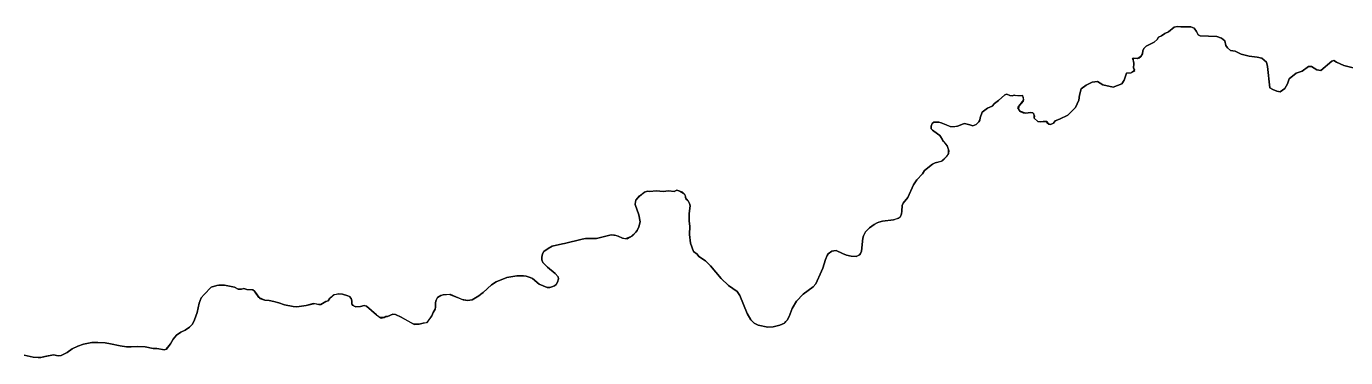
# Model space of a CAD drawing. Extents: x -74 to -34.8, y -33.8 to 5.3.
# Drawn here: x -50.239 to -48.742, y -18.682 to -18.305 of the extents above; entities that cross this region are included whole.
import ezdxf

# ---------------------------------------------------------------- set-up
doc = ezdxf.new("R2010")
doc.units = 0
doc.header["$LTSCALE"] = 2
doc.layers.add('UFEBRASIL', color=7, linetype='Continuous')

msp = doc.modelspace()

# ---------------------------------------------------------------- linework, layer by layer
at = {"layer": 'UFEBRASIL'}
for points in [[(-50.2409, -18.6787), (-50.231, -18.681), (-50.2252, -18.6816), (-50.2222, -18.6815), (-50.2172, -18.6805), (-50.2076, -18.6786), (-50.2026, -18.6795), (-50.1989, -18.6791), (-50.1923, -18.6757), (-50.1865, -18.6717), (-50.18, -18.6685), (-50.1736, -18.6662), (-50.1643, -18.6644), (-50.1576, -18.6643), (-50.1493, -18.6649), (-50.1431, -18.6658), (-50.1322, -18.6683), (-50.1249, -18.6693), (-50.1198, -18.6695), (-50.1126, -18.669), (-50.1039, -18.6695), (-50.0946, -18.6712), (-50.0904, -18.6713), (-50.082, -18.6726), (-50.0798, -18.6719), (-50.0749, -18.6658), (-50.0721, -18.6605), (-50.0684, -18.6562), (-50.0633, -18.6527), (-50.0585, -18.6506), (-50.0534, -18.6471), (-50.0502, -18.6435), (-50.048, -18.6388), (-50.045, -18.6305), (-50.0426, -18.6199), (-50.0401, -18.6138), (-50.037, -18.6099), (-50.0288, -18.6015), (-50.0225, -18.5997), (-50.0201, -18.5994), (-50.0139, -18.5995), (-50.0023, -18.6016), (-49.9982, -18.6037), (-49.9945, -18.6039), (-49.9918, -18.6033), (-49.9886, -18.6041), (-49.9815, -18.6046), (-49.9799, -18.606), (-49.9738, -18.6143), (-49.9679, -18.6162), (-49.9633, -18.6167), (-49.9578, -18.6178), (-49.9521, -18.6193), (-49.9459, -18.6217), (-49.9361, -18.6236), (-49.9317, -18.624), (-49.9211, -18.6223), (-49.9115, -18.6202), (-49.907, -18.6214), (-49.9044, -18.6213), (-49.8989, -18.6178), (-49.8964, -18.617), (-49.8944, -18.6141), (-49.8893, -18.6099), (-49.884, -18.609), (-49.8801, -18.6096), (-49.8741, -18.6113), (-49.8722, -18.6123), (-49.8702, -18.6143), (-49.8693, -18.617), (-49.8692, -18.6205), (-49.8668, -18.6233), (-49.8648, -18.6239), (-49.8596, -18.6236), (-49.8555, -18.6226), (-49.8528, -18.6232), (-49.8414, -18.6332), (-49.8362, -18.6367), (-49.8327, -18.6362), (-49.8308, -18.6351), (-49.8288, -18.6348), (-49.8228, -18.6323), (-49.8198, -18.6326), (-49.8136, -18.6356), (-49.7984, -18.6439), (-49.7929, -18.6438), (-49.7885, -18.6424), (-49.7837, -18.6413), (-49.7785, -18.6341), (-49.7771, -18.6303), (-49.7749, -18.6265), (-49.7744, -18.6242), (-49.7745, -18.6191), (-49.7739, -18.6165), (-49.7722, -18.6133), (-49.7685, -18.611), (-49.7658, -18.6102), (-49.7577, -18.6097), (-49.7431, -18.6161), (-49.7383, -18.6169), (-49.7328, -18.616), (-49.7253, -18.6114), (-49.723, -18.6094), (-49.7205, -18.6078), (-49.7109, -18.5991), (-49.7056, -18.5954), (-49.6937, -18.5906), (-49.6821, -18.5888), (-49.6748, -18.5888), (-49.6718, -18.5892), (-49.667, -18.5907), (-49.6646, -18.5916), (-49.6569, -18.5981), (-49.6479, -18.6018), (-49.6448, -18.6018), (-49.6427, -18.6013), (-49.6397, -18.6001), (-49.6378, -18.5986), (-49.6361, -18.596), (-49.635, -18.5921), (-49.6355, -18.59), (-49.6388, -18.586), (-49.6476, -18.579), (-49.6526, -18.5736), (-49.6537, -18.5706), (-49.6539, -18.5674), (-49.6533, -18.5638), (-49.6517, -18.5611), (-49.6468, -18.5577), (-49.642, -18.5552), (-49.6306, -18.5525), (-49.628, -18.5522), (-49.6082, -18.547), (-49.6043, -18.5464), (-49.5965, -18.5464), (-49.5919, -18.5464), (-49.5753, -18.5423), (-49.5697, -18.5428), (-49.5674, -18.5436), (-49.5622, -18.5459), (-49.5571, -18.5466), (-49.5511, -18.5433), (-49.5471, -18.5391), (-49.5458, -18.5371), (-49.5438, -18.533), (-49.5424, -18.5274), (-49.5438, -18.5196), (-49.548, -18.5078), (-49.5473, -18.5027), (-49.543, -18.4979), (-49.5373, -18.4937), (-49.5339, -18.4925), (-49.5319, -18.4928), (-49.5239, -18.4924), (-49.5163, -18.4929), (-49.5103, -18.4922), (-49.5039, -18.4929), (-49.5007, -18.4915), (-49.4972, -18.4926), (-49.4936, -18.4949), (-49.4916, -18.4966), (-49.4909, -18.5004), (-49.4906, -18.5013), (-49.4878, -18.5037), (-49.4863, -18.5065), (-49.4858, -18.5094), (-49.4868, -18.5181), (-49.4869, -18.5268), (-49.4862, -18.5323), (-49.4863, -18.5419), (-49.4854, -18.5518), (-49.4818, -18.561), (-49.4778, -18.5642), (-49.4758, -18.5666), (-49.4684, -18.5716), (-49.4625, -18.5772), (-49.4505, -18.5918), (-49.4422, -18.5996), (-49.4324, -18.6067), (-49.4292, -18.6111), (-49.421, -18.6316), (-49.4167, -18.6386), (-49.413, -18.6423), (-49.4086, -18.6448), (-49.3977, -18.647), (-49.3916, -18.6466), (-49.384, -18.6447), (-49.3788, -18.6423), (-49.3771, -18.6406), (-49.3756, -18.639), (-49.3733, -18.635), (-49.3699, -18.626), (-49.3652, -18.6174), (-49.3573, -18.6095), (-49.3462, -18.6012), (-49.3432, -18.598), (-49.3365, -18.5835), (-49.3353, -18.5802), (-49.3323, -18.5701), (-49.3303, -18.5655), (-49.329, -18.5638), (-49.3248, -18.5608), (-49.3228, -18.5602), (-49.3202, -18.5601), (-49.313, -18.5634), (-49.3082, -18.5652), (-49.303, -18.5664), (-49.2975, -18.5666), (-49.2926, -18.564), (-49.2914, -18.5608), (-49.2898, -18.5461), (-49.289, -18.5434), (-49.2868, -18.5389), (-49.2822, -18.5342), (-49.2768, -18.5304), (-49.2735, -18.5287), (-49.2717, -18.5277), (-49.2674, -18.5265), (-49.255, -18.5253), (-49.2488, -18.5229), (-49.2472, -18.5212), (-49.2461, -18.5185), (-49.2456, -18.5154), (-49.2452, -18.5088), (-49.2441, -18.5063), (-49.2388, -18.4996), (-49.2323, -18.4855), (-49.2284, -18.4799), (-49.222, -18.4728), (-49.22, -18.4693), (-49.2107, -18.4619), (-49.2077, -18.4606), (-49.2007, -18.4586), (-49.1991, -18.4576), (-49.1941, -18.4524), (-49.1926, -18.4495), (-49.1925, -18.4457), (-49.193, -18.444), (-49.1941, -18.4413), (-49.1965, -18.4382), (-49.1982, -18.4363), (-49.201, -18.4318), (-49.2025, -18.4292), (-49.2065, -18.4265), (-49.2108, -18.4233), (-49.2123, -18.4218), (-49.2124, -18.4187), (-49.2111, -18.4159), (-49.2091, -18.4144), (-49.2082, -18.4141), (-49.2055, -18.4141), (-49.2034, -18.4144), (-49.2008, -18.4151), (-49.1972, -18.4165), (-49.1941, -18.4177), (-49.1906, -18.419), (-49.1853, -18.4192), (-49.1825, -18.4187), (-49.1795, -18.4175), (-49.1767, -18.4165), (-49.1745, -18.4158), (-49.1684, -18.4172), (-49.1651, -18.4183), (-49.1613, -18.4169), (-49.1581, -18.4139), (-49.1569, -18.4119), (-49.1567, -18.4092), (-49.1546, -18.4028), (-49.1485, -18.3983), (-49.1432, -18.396), (-49.1403, -18.3929), (-49.1358, -18.3897), (-49.1286, -18.3833), (-49.1263, -18.3825), (-49.1232, -18.384), (-49.1205, -18.3842), (-49.1183, -18.3834), (-49.1144, -18.3839), (-49.1088, -18.3838), (-49.108, -18.3876), (-49.1079, -18.3905), (-49.113, -18.3959), (-49.1133, -18.3995), (-49.1115, -18.402), (-49.108, -18.4037), (-49.1052, -18.404), (-49.0992, -18.4031), (-49.0969, -18.4037), (-49.095, -18.4072), (-49.0956, -18.4098), (-49.0913, -18.4136), (-49.0886, -18.4139), (-49.0811, -18.4136), (-49.0791, -18.4167), (-49.077, -18.4168), (-49.0736, -18.4153), (-49.0717, -18.4126), (-49.0666, -18.411), (-49.0574, -18.4063), (-49.0532, -18.4021), (-49.0487, -18.3975), (-49.0448, -18.3893), (-49.044, -18.3834), (-49.042, -18.3765), (-49.0363, -18.3722), (-49.0296, -18.3688), (-49.0237, -18.3679), (-49.0174, -18.372), (-49.006, -18.3744), (-48.996, -18.3709), (-48.9932, -18.3664), (-48.9906, -18.3586), (-48.9853, -18.3581), (-48.9813, -18.3544), (-48.9829, -18.3528), (-48.9824, -18.3476), (-48.9827, -18.345), (-48.9829, -18.3411), (-48.9766, -18.3417), (-48.9746, -18.3398), (-48.9724, -18.3366), (-48.9721, -18.3334), (-48.9711, -18.3305), (-48.9683, -18.3278), (-48.9595, -18.3235), (-48.9559, -18.3202), (-48.9546, -18.3178), (-48.9509, -18.3164), (-48.9471, -18.3135), (-48.9432, -18.3118), (-48.9368, -18.3062), (-48.9332, -18.3055), (-48.9291, -18.306), (-48.9177, -18.3059), (-48.9141, -18.3076), (-48.9112, -18.3112), (-48.9094, -18.3151), (-48.9071, -18.3163), (-48.8883, -18.3171), (-48.8829, -18.3189), (-48.8792, -18.322), (-48.878, -18.3271), (-48.876, -18.3298), (-48.8728, -18.3328), (-48.8675, -18.3337), (-48.8608, -18.3369), (-48.8517, -18.3394), (-48.8426, -18.3403), (-48.8371, -18.3415), (-48.8321, -18.3461), (-48.8308, -18.3512), (-48.828, -18.3752), (-48.8246, -18.3773), (-48.8201, -18.3792), (-48.8164, -18.3797), (-48.811, -18.3762), (-48.8083, -18.3707), (-48.8061, -18.3649), (-48.7983, -18.3586), (-48.7916, -18.3563), (-48.7842, -18.3511), (-48.7809, -18.351), (-48.7747, -18.3549), (-48.7702, -18.3556), (-48.7577, -18.3448), (-48.7557, -18.3444), (-48.7525, -18.3462), (-48.7444, -18.3498), (-48.7306, -18.3533)], [(-48.7306, -18.3533), (-48.7444, -18.3498), (-48.7525, -18.3462), (-48.7557, -18.3444), (-48.7577, -18.3448), (-48.7702, -18.3556), (-48.7747, -18.3549), (-48.7809, -18.351), (-48.7842, -18.3511), (-48.7916, -18.3563), (-48.7983, -18.3586), (-48.8061, -18.3649), (-48.8083, -18.3707), (-48.811, -18.3762), (-48.8164, -18.3797), (-48.8201, -18.3792), (-48.8246, -18.3773), (-48.828, -18.3752), (-48.8308, -18.3512), (-48.8321, -18.3461), (-48.8371, -18.3415), (-48.8426, -18.3403), (-48.8517, -18.3394), (-48.8608, -18.3369), (-48.8675, -18.3337), (-48.8728, -18.3328), (-48.876, -18.3298), (-48.878, -18.3271), (-48.8792, -18.322), (-48.8829, -18.3189), (-48.8883, -18.3171), (-48.9071, -18.3163), (-48.9094, -18.3151), (-48.9112, -18.3112), (-48.9141, -18.3076), (-48.9177, -18.3059), (-48.9291, -18.306), (-48.9332, -18.3055), (-48.9368, -18.3062), (-48.9432, -18.3118), (-48.9471, -18.3135), (-48.9509, -18.3164), (-48.9546, -18.3178), (-48.9559, -18.3202), (-48.9595, -18.3235), (-48.9683, -18.3278), (-48.9711, -18.3305), (-48.9721, -18.3334), (-48.9724, -18.3366), (-48.9746, -18.3398), (-48.9785, -18.3424), (-48.9843, -18.3421), (-48.9827, -18.345), (-48.9824, -18.3476), (-48.9829, -18.3528), (-48.9815, -18.3564), (-48.9853, -18.3581), (-48.9906, -18.3586), (-48.9932, -18.3664), (-48.996, -18.3709), (-49.006, -18.3744), (-49.0174, -18.372), (-49.0237, -18.3679), (-49.0296, -18.3688), (-49.0363, -18.3722), (-49.042, -18.3765), (-49.044, -18.3834), (-49.0448, -18.3893), (-49.0487, -18.3975), (-49.0574, -18.4063), (-49.0666, -18.411), (-49.0717, -18.4126), (-49.0736, -18.4153), (-49.077, -18.4168), (-49.0802, -18.4156), (-49.082, -18.4133), (-49.0886, -18.4139), (-49.0913, -18.4136), (-49.0956, -18.4098), (-49.0955, -18.4053), (-49.0969, -18.4037), (-49.0992, -18.4031), (-49.1052, -18.404), (-49.1095, -18.4027), (-49.1115, -18.402), (-49.1138, -18.3978), (-49.113, -18.3959), (-49.1072, -18.3889), (-49.1077, -18.3866), (-49.1088, -18.3838), (-49.1157, -18.3843), (-49.1183, -18.3834), (-49.1205, -18.3842), (-49.1232, -18.384), (-49.1263, -18.3825), (-49.1286, -18.3833), (-49.1358, -18.3897), (-49.1403, -18.3929), (-49.1432, -18.396), (-49.1485, -18.3983), (-49.1546, -18.4028), (-49.1567, -18.4092), (-49.1569, -18.4119), (-49.1581, -18.4139), (-49.1613, -18.4169), (-49.1651, -18.4183), (-49.1684, -18.4172), (-49.1745, -18.4158), (-49.1767, -18.4165), (-49.1795, -18.4175), (-49.1825, -18.4187), (-49.1867, -18.4194), (-49.1906, -18.419), (-49.1945, -18.4175), (-49.1972, -18.4165), (-49.2008, -18.4151), (-49.2034, -18.4144), (-49.2058, -18.4141), (-49.2091, -18.4144), (-49.2111, -18.4159), (-49.2124, -18.4187), (-49.2123, -18.4218), (-49.2108, -18.4233), (-49.2094, -18.4244), (-49.2051, -18.4275), (-49.2025, -18.4292), (-49.1999, -18.4334), (-49.1982, -18.4363), (-49.196, -18.4389), (-49.1941, -18.4413), (-49.1925, -18.4457), (-49.1922, -18.4465), (-49.1926, -18.4497), (-49.1953, -18.4537), (-49.2007, -18.4586), (-49.2014, -18.4588), (-49.2077, -18.4606), (-49.2107, -18.4619), (-49.22, -18.4693), (-49.222, -18.4728), (-49.2284, -18.4799), (-49.2323, -18.4855), (-49.2388, -18.4996), (-49.2441, -18.5063), (-49.2452, -18.5088), (-49.2456, -18.5154), (-49.2461, -18.5185), (-49.2472, -18.5212), (-49.2494, -18.5235), (-49.255, -18.5253), (-49.2674, -18.5265), (-49.2717, -18.5277), (-49.2735, -18.5287), (-49.2768, -18.5304), (-49.2822, -18.5342), (-49.2868, -18.5389), (-49.289, -18.5434), (-49.2898, -18.5461), (-49.2914, -18.5608), (-49.2941, -18.5652), (-49.2975, -18.5666), (-49.303, -18.5664), (-49.3082, -18.5652), (-49.313, -18.5634), (-49.3202, -18.5601), (-49.3228, -18.5602), (-49.3248, -18.5608), (-49.329, -18.5638), (-49.3303, -18.5655), (-49.3323, -18.5701), (-49.3353, -18.5802), (-49.3365, -18.5835), (-49.3432, -18.598), (-49.3462, -18.6012), (-49.3573, -18.6095), (-49.3652, -18.6174), (-49.3699, -18.626), (-49.3733, -18.635), (-49.3756, -18.639), (-49.3788, -18.6423), (-49.384, -18.6447), (-49.3916, -18.6466), (-49.3977, -18.647), (-49.4086, -18.6448), (-49.413, -18.6423), (-49.4167, -18.6386), (-49.421, -18.6316), (-49.4292, -18.6111), (-49.4324, -18.6067), (-49.4422, -18.5996), (-49.4505, -18.5918), (-49.4625, -18.5772), (-49.4684, -18.5716), (-49.4758, -18.5666), (-49.4778, -18.5642), (-49.4818, -18.561), (-49.4854, -18.5518), (-49.4863, -18.5419), (-49.4862, -18.5323), (-49.4869, -18.5268), (-49.4868, -18.5181), (-49.4858, -18.5094), (-49.4863, -18.5065), (-49.4878, -18.5037), (-49.4908, -18.4996), (-49.4905, -18.4986), (-49.4917, -18.4964), (-49.4944, -18.4937), (-49.4985, -18.4921), (-49.5007, -18.4915), (-49.5039, -18.4929), (-49.5103, -18.4922), (-49.5163, -18.4929), (-49.5239, -18.4924), (-49.5319, -18.4928), (-49.5339, -18.4925), (-49.5373, -18.4937), (-49.5433, -18.4989), (-49.5478, -18.5034), (-49.548, -18.5078), (-49.5438, -18.5196), (-49.5424, -18.5274), (-49.5438, -18.533), (-49.5458, -18.5371), (-49.5471, -18.5391), (-49.5524, -18.5441), (-49.559, -18.5468), (-49.5622, -18.5459), (-49.5674, -18.5436), (-49.5714, -18.5425), (-49.5753, -18.5423), (-49.5919, -18.5464), (-49.5965, -18.5464), (-49.6043, -18.5464), (-49.6082, -18.547), (-49.628, -18.5522), (-49.6306, -18.5525), (-49.642, -18.5552), (-49.6468, -18.5577), (-49.6517, -18.5611), (-49.6533, -18.5638), (-49.6539, -18.5674), (-49.6537, -18.5706), (-49.6526, -18.5736), (-49.6476, -18.579), (-49.6388, -18.586), (-49.6355, -18.59), (-49.635, -18.5921), (-49.6361, -18.596), (-49.6378, -18.5986), (-49.6397, -18.6001), (-49.6427, -18.6013), (-49.6448, -18.6018), (-49.6479, -18.6018), (-49.6569, -18.5981), (-49.6646, -18.5916), (-49.667, -18.5907), (-49.6718, -18.5892), (-49.6748, -18.5888), (-49.6821, -18.5888), (-49.6937, -18.5906), (-49.7056, -18.5954), (-49.7109, -18.5991), (-49.7205, -18.6078), (-49.7236, -18.6098), (-49.7253, -18.6114), (-49.7328, -18.616), (-49.7383, -18.6169), (-49.7444, -18.6156), (-49.759, -18.6099), (-49.7658, -18.6102), (-49.7685, -18.611), (-49.7722, -18.6133), (-49.7739, -18.6165), (-49.7745, -18.6191), (-49.7744, -18.6242), (-49.7749, -18.6265), (-49.7771, -18.6303), (-49.7785, -18.6341), (-49.7848, -18.6422), (-49.7885, -18.6424), (-49.7929, -18.6438), (-49.8001, -18.6433), (-49.8136, -18.6356), (-49.8198, -18.6326), (-49.8228, -18.6323), (-49.8288, -18.6348), (-49.8308, -18.6351), (-49.8327, -18.6362), (-49.8379, -18.6359), (-49.8414, -18.6332), (-49.8528, -18.6232), (-49.8555, -18.6226), (-49.8596, -18.6236), (-49.8648, -18.6239), (-49.8681, -18.6225), (-49.8692, -18.6205), (-49.8693, -18.617), (-49.8702, -18.6143), (-49.8722, -18.6123), (-49.8741, -18.6113), (-49.8801, -18.6096), (-49.884, -18.609), (-49.8907, -18.6107), (-49.8944, -18.6141), (-49.8964, -18.617), (-49.8989, -18.6178), (-49.9044, -18.6213), (-49.907, -18.6214), (-49.9134, -18.6202), (-49.9211, -18.6223), (-49.9317, -18.624), (-49.9361, -18.6236), (-49.9459, -18.6217), (-49.9521, -18.6193), (-49.9578, -18.6178), (-49.9633, -18.6167), (-49.9679, -18.6162), (-49.975, -18.6134), (-49.9799, -18.606), (-49.9815, -18.6046), (-49.9886, -18.6041), (-49.9918, -18.6033), (-49.9945, -18.6039), (-49.9982, -18.6037), (-50.0023, -18.6016), (-50.0139, -18.5995), (-50.0201, -18.5994), (-50.0225, -18.5997), (-50.0288, -18.6015), (-50.037, -18.6099), (-50.0401, -18.6138), (-50.0426, -18.6199), (-50.045, -18.6305), (-50.048, -18.6388), (-50.0502, -18.6435), (-50.0534, -18.6471), (-50.0585, -18.6506), (-50.0633, -18.6527), (-50.0684, -18.6562), (-50.0721, -18.6605), (-50.0749, -18.6658), (-50.08, -18.6722), (-50.082, -18.6726), (-50.0904, -18.6713), (-50.0946, -18.6712), (-50.1039, -18.6695), (-50.1126, -18.669), (-50.1198, -18.6695), (-50.1249, -18.6693), (-50.1322, -18.6683), (-50.1431, -18.6658), (-50.1493, -18.6649), (-50.1576, -18.6643), (-50.1643, -18.6644), (-50.1736, -18.6662), (-50.18, -18.6685), (-50.1865, -18.6717), (-50.1923, -18.6757), (-50.1989, -18.6791), (-50.2026, -18.6795), (-50.2076, -18.6786), (-50.2175, -18.6805), (-50.2222, -18.6815), (-50.2252, -18.6816), (-50.231, -18.681), (-50.2409, -18.6787)]]:
    msp.add_lwpolyline(points, dxfattribs=at)

doc.saveas('drawing.dxf')
